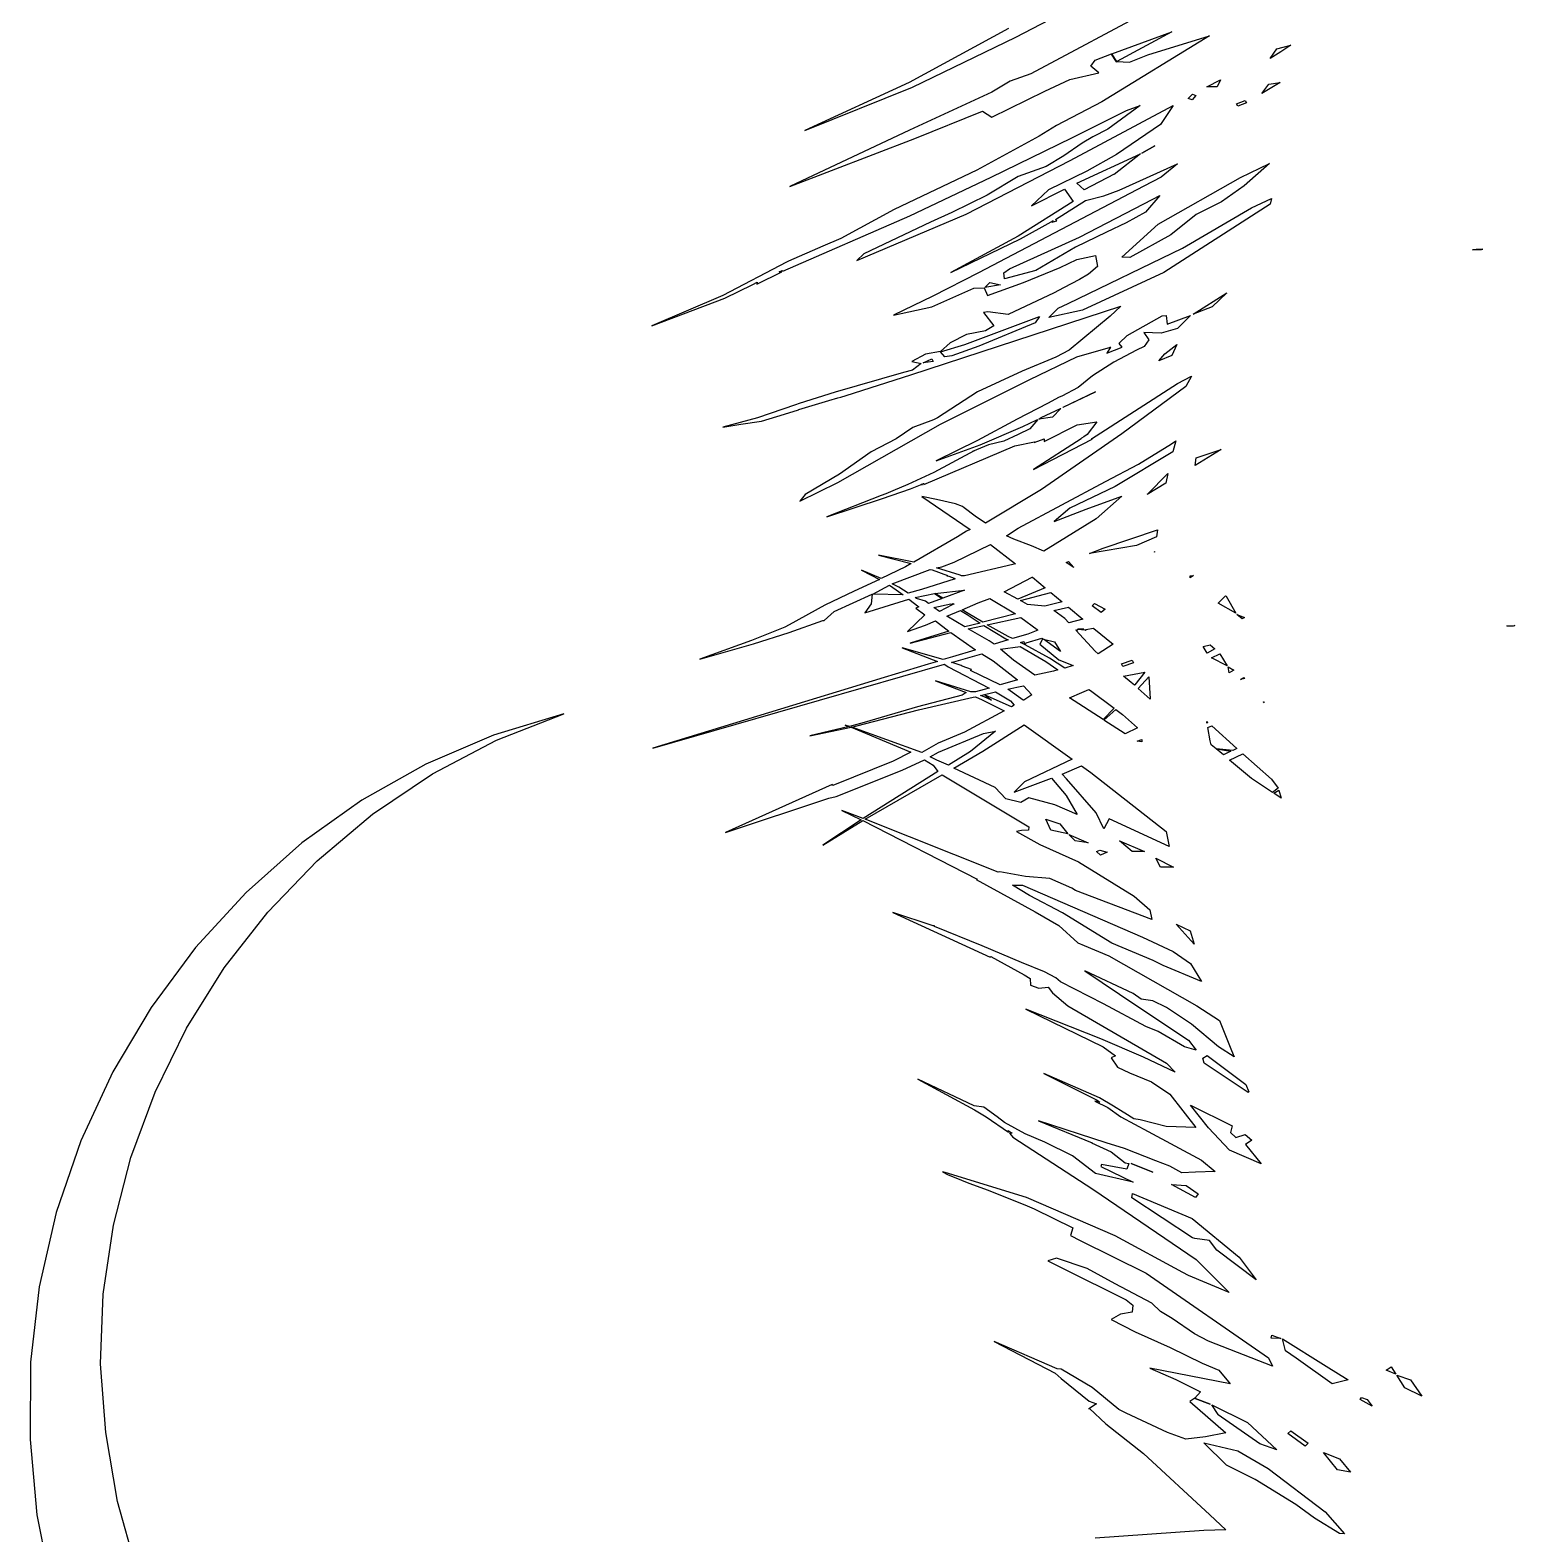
# Model space of a CAD drawing. Extents: x 0 to 162, y 0 to 352.
# Drawn here: x 0.02 to 30.66, y 215.37 to 246.39 of the extents above; entities that cross this region are included whole.
import ezdxf

# ---------------------------------------------------------------- set-up
doc = ezdxf.new("R2010")
doc.units = 0

msp = doc.modelspace()

# ---------------------------------------------------------------- linework, layer by layer
at = {"layer": 'Layer 1'}
for p, q in [((20.361506, 246.251085), (21.409136, 246.788585)), ((23.221286, 246.853017), (20.671916, 245.491377)), ((20.213736, 246.429639), (18.163576, 245.312239)), ((18.227376, 245.217845), (20.361506, 246.251085)), ((24.356171, 246.274557), (22.137171, 244.913107)), ((22.340451, 245.903599), (23.585001, 246.359825)), ((23.585001, 246.359825), (22.4433, 245.745)), ((23.089451, 245.886502), (24.356171, 246.274557)), ((25.751588, 246.005878), (26.03461, 246.086345)), ((26.03461, 246.086345), (25.8278, 245.943)), ((21.913251, 245.64712), (22.002307, 245.773007)), ((22.002307, 245.773007), (22.337169, 245.907929)), ((22.337169, 245.907929), (22.327274, 245.896685)), ((22.327274, 245.896685), (22.430522, 245.738697)), ((22.443248, 245.745419), (22.340451, 245.903599)), ((22.708587, 245.732691), (23.089451, 245.886502)), ((25.611534, 245.811139), (25.751588, 246.005878)), ((25.827795, 245.942525), (25.611534, 245.811139)), ((25.8278, 245.943), (25.827795, 245.942525)), ((20.671916, 245.491377), (20.243646, 245.342412)), ((21.477541, 245.372667), (22.072786, 245.51174)), ((22.072786, 245.51174), (21.913251, 245.64712)), ((22.430522, 245.738697), (22.444204, 245.743292)), ((22.4433, 245.745), (22.443248, 245.745419)), ((22.444204, 245.743292), (22.708587, 245.732691)), ((18.163576, 245.312239), (16.005286, 244.325309)), ((16.005286, 244.325309), (18.227376, 245.217845)), ((19.863866, 244.595721), (20.962576, 245.131776)), ((20.243646, 245.342412), (19.86843, 245.112858)), ((20.962576, 245.131776), (21.477541, 245.372667)), ((24.305961, 245.223622), (24.5884, 245.365)), ((24.518747, 245.222087), (24.305961, 245.223622)), ((24.588465, 245.364733), (24.518747, 245.222087)), ((24.5884, 245.365), (24.588465, 245.364733)), ((25.817, 245.314564), (25.43922, 245.089052)), ((25.43922, 245.089052), (25.581349, 245.28021)), ((25.581349, 245.28021), (25.817, 245.315)), ((25.817, 245.315), (25.817, 245.314564)), ((19.86843, 245.112858), (18.16611, 244.328845)), ((22.137171, 244.913107), (21.20101, 244.428611)), ((21.4844, 243.704), (23.606, 244.841)), ((22.928356, 244.839095), (22.261465, 244.349203)), ((22.645663, 244.734563), (22.928356, 244.839095)), ((23.606, 244.841), (23.347016, 244.447512)), ((23.915659, 244.985218), (24.0054, 245.07)), ((24.00387, 244.953417), (23.915659, 244.985218)), ((24.077564, 245.042785), (24.00387, 244.953417)), ((24.0054, 245.07), (24.005414, 245.06919)), ((24.005414, 245.06919), (24.077564, 245.042785)), ((24.916382, 244.874238), (25.095122, 244.94202)), ((24.942273, 244.827691), (24.916382, 244.874238)), ((25.122105, 244.8921), (24.942273, 244.827691)), ((25.095122, 244.94202), (25.1222, 244.892)), ((25.1222, 244.892), (25.122105, 244.8921)), ((18.27828, 244.154862), (19.67594, 244.71877)), ((19.67594, 244.71877), (19.863866, 244.595721)), ((21.518873, 244.17085), (22.645663, 244.734563)), ((18.16611, 244.328845), (15.69589, 243.170065)), ((20.843598, 244.209107), (19.555738, 243.506329)), ((21.20101, 244.428611), (20.843598, 244.209107)), ((22.261465, 244.349203), (21.950174, 244.194974)), ((23.347016, 244.447512), (22.436492, 243.827067)), ((15.69589, 243.170065), (18.27828, 244.154862)), ((19.855743, 243.357531), (21.518873, 244.17085)), ((21.731734, 244.059248), (21.351127, 243.796923)), ((21.950174, 244.194974), (21.731734, 244.059248)), ((22.9621, 243.858), (23.22841, 244.004132)), ((23.22841, 244.004132), (22.9621, 243.858)), ((19.334312, 242.59491), (21.4844, 243.704)), ((20.991531, 243.5824), (20.41047, 243.375813)), ((21.351127, 243.796923), (20.991531, 243.5824)), ((21.621835, 243.234538), (22.935575, 243.840429)), ((22.436492, 243.827067), (21.828445, 243.483693)), ((22.935575, 243.840429), (22.3939, 243.418)), ((22.496181, 243.094992), (23.699941, 243.6323)), ((22.9621, 243.858), (22.9621, 243.858)), ((23.699941, 243.6323), (23.358656, 243.357735)), ((24.999719, 243.35601), (25.59427, 243.643713)), ((25.59427, 243.643713), (25.072061, 243.178301)), ((19.555738, 243.506329), (17.851428, 242.689477)), ((18.176033, 242.560787), (19.855743, 243.357531)), ((20.41047, 243.375813), (19.772679, 242.986084)), ((21.828445, 243.483693), (21.033183, 243.097498)), ((22.393904, 243.418479), (21.774938, 243.099616)), ((22.3939, 243.418), (22.393904, 243.418479)), ((23.358656, 243.357735), (23.00105, 243.176266)), ((23.296433, 242.390105), (24.9997, 243.356)), ((24.9997, 243.356), (24.999719, 243.35601)), ((19.772679, 242.986084), (19.042497, 242.629217)), ((23.00105, 243.176266), (19.5921, 241.388)), ((20.685855, 242.770343), (21.36785, 243.115357)), ((21.033183, 243.097498), (20.685855, 242.770343)), ((21.36785, 243.115357), (21.543762, 242.857852)), ((21.774938, 243.099616), (21.621835, 243.234538)), ((21.803459, 242.876355), (22.176161, 242.971537)), ((22.176161, 242.971537), (22.496181, 243.094992)), ((23.335954, 242.982535), (23.038544, 242.635723)), ((23.188183, 242.905206), (23.335954, 242.982535)), ((25.072061, 243.178301), (24.607506, 242.847767)), ((17.851428, 242.689477), (16.749378, 242.092933)), ((21.543762, 242.857852), (20.413252, 242.139298)), ((21.178772, 242.488263), (21.803459, 242.876355)), ((21.676033, 242.1195), (23.188183, 242.905206)), ((25.611556, 242.80068), (23.4192, 241.394)), ((23.801233, 241.892145), (25.225103, 242.723774)), ((24.607506, 242.847767), (24.081225, 242.586764)), ((25.225103, 242.723774), (25.638347, 242.919989)), ((25.638347, 242.919989), (25.611556, 242.80068)), ((15.552973, 241.418007), (18.176033, 242.560787)), ((17.083632, 241.64063), (19.334312, 242.59491)), ((18.598926, 242.430499), (17.223436, 241.777415)), ((19.042497, 242.629217), (18.598926, 242.430499)), ((20.458742, 242.087516), (21.093902, 242.440237)), ((21.093902, 242.440237), (21.100582, 242.435033)), ((21.100582, 242.435033), (21.10945, 242.448783)), ((21.10945, 242.448783), (21.134505, 242.462725)), ((21.134505, 242.462725), (21.113305, 242.430086)), ((21.113305, 242.430086), (21.209226, 242.461246)), ((21.209226, 242.461246), (21.178772, 242.488263)), ((22.636549, 242.418627), (22.232876, 242.221997)), ((22.551282, 241.706281), (23.296433, 242.390105)), ((23.038544, 242.635723), (22.636549, 242.418627)), ((24.081225, 242.586764), (23.559594, 242.168539)), ((16.749378, 242.092933), (16.38188, 241.932891)), ((20.413252, 242.139298), (19.019582, 241.395175)), ((19.019582, 241.395175), (20.458742, 242.087516)), ((20.233793, 241.469308), (21.676033, 242.1195)), ((22.232876, 242.221997), (21.5935, 241.914)), ((23.559594, 242.168539), (22.716464, 241.70005)), ((16.38188, 241.932891), (15.671423, 241.62983)), ((17.223436, 241.777415), (17.083632, 241.64063)), ((21.593479, 241.913938), (20.773734, 241.435258)), ((21.442363, 240.751405), (23.801233, 241.892145)), ((21.5935, 241.914), (21.593479, 241.913938)), ((21.621092, 241.659352), (22.004803, 241.745285)), ((22.004803, 241.745285), (22.050632, 241.51925)), ((29.786492, 241.861823), (29.8713, 241.866)), ((29.860378, 241.864713), (29.786492, 241.861823)), ((29.972107, 241.869917), (29.860378, 241.864713)), ((29.8713, 241.866), (29.972107, 241.869917)), ((29.8713, 241.866), (29.8713, 241.866)), ((30.001532, 241.87117), (29.972107, 241.869917)), ((29.972107, 241.869917), (29.992602, 241.870947)), ((29.992602, 241.870947), (30.001532, 241.87117)), ((15.628955, 241.605737), (14.313925, 240.919181)), ((15.020485, 241.154651), (15.532865, 241.408239)), ((15.477225, 241.406185), (15.541537, 241.432366)), ((15.532865, 241.408239), (15.477225, 241.406185)), ((15.541537, 241.432366), (15.549696, 241.432784)), ((15.549696, 241.432784), (15.552973, 241.418007)), ((15.671423, 241.62983), (15.628955, 241.605737)), ((20.112943, 241.387818), (20.233793, 241.469308)), ((20.773734, 241.435258), (20.128939, 241.260021)), ((20.519898, 241.189088), (21.277706, 241.499213)), ((21.277706, 241.499213), (21.621092, 241.659352)), ((22.050632, 241.51925), (21.860305, 241.356197)), ((22.716464, 241.70005), (22.551282, 241.706281)), ((14.353645, 240.864507), (14.937083, 241.146557)), ((14.937083, 241.146557), (15.026265, 241.191659)), ((15.026265, 241.191659), (15.020485, 241.154651)), ((19.5921, 241.388), (18.651172, 240.904918)), ((20.046124, 241.135494), (19.723, 241.085)), ((19.723019, 241.08477), (19.824845, 241.187459)), ((19.77751, 240.919696), (20.519898, 241.189088)), ((19.824845, 241.187459), (20.046124, 241.135494)), ((20.128939, 241.260021), (20.112943, 241.387818)), ((21.676361, 241.245817), (21.349209, 241.077232)), ((21.860305, 241.356197), (21.676361, 241.245817)), ((23.419218, 241.393688), (21.738868, 240.615898)), ((23.4192, 241.394), (23.419218, 241.393688)), ((14.313925, 240.919181), (12.848555, 240.290611)), ((12.848555, 240.290611), (14.353645, 240.864507)), ((18.651172, 240.904918), (17.836761, 240.513132)), ((18.629328, 240.685254), (19.493083, 241.068943)), ((19.493083, 241.068943), (19.711718, 241.075818)), ((19.711718, 241.075818), (19.77751, 240.919696)), ((19.723, 241.085), (19.723019, 241.08477)), ((21.155695, 240.974176), (20.206105, 240.526431)), ((21.349209, 241.077232), (21.155695, 240.974176)), ((24.0241, 240.535), (24.715411, 240.974846)), ((24.715411, 240.974846), (24.414765, 240.68418)), ((17.836761, 240.513132), (18.629328, 240.685254)), ((18.197571, 239.278596), (22.528031, 240.698036)), ((19.311314, 239.910212), (20.849544, 240.482245)), ((19.786757, 240.582777), (19.694752, 240.565945)), ((19.694752, 240.565945), (19.909599, 240.289483)), ((20.206105, 240.526431), (19.786757, 240.582777)), ((20.849544, 240.482245), (20.7645, 240.356)), ((21.0464, 240.464345), (21.236832, 240.655356)), ((21.738868, 240.615898), (21.0464, 240.464345)), ((21.236832, 240.655356), (21.442363, 240.751405)), ((22.307531, 240.488909), (21.463123, 239.789698)), ((22.528031, 240.698036), (22.307531, 240.488909)), ((22.657009, 240.095469), (23.384941, 240.501002)), ((23.384941, 240.501002), (23.466472, 240.504535)), ((23.466472, 240.504535), (23.488638, 240.329075)), ((23.488638, 240.329075), (23.969474, 240.506818)), ((23.969474, 240.506818), (23.697316, 240.240155)), ((24.414765, 240.68418), (24.0241, 240.535)), ((24.0241, 240.535), (24.0241, 240.535)), ((19.738826, 240.189063), (19.347258, 240.113107)), ((20.764548, 240.355248), (19.597668, 239.87133)), ((19.909599, 240.289483), (19.738826, 240.189063)), ((20.7645, 240.356), (20.764548, 240.355248)), ((23.697316, 240.240155), (23.360296, 240.139582)), ((19.004984, 239.942994), (18.804849, 239.763388)), ((18.810308, 239.755554), (19.311314, 239.910212)), ((19.347258, 240.113107), (19.004984, 239.942994)), ((19.597668, 239.87133), (19.043336, 239.674088)), ((21.62275, 239.65523), (22.318622, 239.854561)), ((22.318622, 239.854561), (22.302177, 239.844183)), ((22.496326, 239.931475), (22.657009, 240.095469)), ((22.510011, 239.937097), (22.496326, 239.931475)), ((22.496648, 239.931249), (22.510011, 239.937097)), ((22.555562, 239.848756), (22.496648, 239.931249)), ((23.013458, 239.866615), (22.85118, 239.790962)), ((23.360296, 240.139582), (23.001639, 240.156567)), ((23.001639, 240.156567), (23.10633, 240.001617)), ((23.10633, 240.001617), (23.013458, 239.866615)), ((23.437401, 239.717722), (23.682251, 239.909599)), ((23.682251, 239.909599), (23.583769, 239.6772)), ((18.496467, 239.707304), (18.214345, 239.556573)), ((18.214345, 239.556573), (18.407924, 239.517511)), ((18.44744, 239.52838), (18.630038, 239.614218)), ((18.654645, 239.558964), (18.4475, 239.529)), ((18.804849, 239.763388), (18.496467, 239.707304)), ((18.630038, 239.614218), (18.654645, 239.558964)), ((18.894223, 239.654034), (18.810308, 239.755554)), ((19.043336, 239.674088), (18.894223, 239.654034)), ((21.187305, 239.644207), (20.489697, 239.357145)), ((20.649967, 239.188153), (21.62275, 239.65523)), ((21.463123, 239.789698), (21.187305, 239.644207)), ((22.315924, 239.850418), (22.240884, 239.726523)), ((22.240884, 239.726523), (22.555562, 239.848756)), ((22.302177, 239.844183), (22.315924, 239.850418)), ((22.85118, 239.790962), (22.381668, 239.541845)), ((23.583769, 239.6772), (23.3105, 239.569)), ((23.3105, 239.569), (23.310511, 239.568283)), ((23.310511, 239.568283), (23.437401, 239.717722)), ((18.042096, 239.331865), (16.636086, 238.920354)), ((16.863071, 238.857255), (18.197571, 239.278596)), ((18.231563, 239.378446), (18.042096, 239.331865)), ((18.407924, 239.517511), (18.231563, 239.378446)), ((18.4475, 239.529), (18.44744, 239.52838)), ((20.489697, 239.357145), (19.574, 238.928742)), ((21.946941, 239.260949), (21.648443, 239.020019)), ((22.381668, 239.541845), (21.946941, 239.260949)), ((23.696781, 239.101728), (23.989304, 239.255313)), ((23.989304, 239.255313), (23.87295, 239.04291)), ((19.574, 238.928742), (18.744647, 238.396859)), ((18.807337, 238.261756), (20.649967, 239.188153)), ((21.648443, 239.020019), (21.309469, 238.843348)), ((22.003511, 238.931207), (21.3301, 238.609)), ((21.336101, 238.613425), (22.003511, 238.931207)), ((21.921861, 237.964118), (23.696781, 239.101728)), ((23.87295, 239.04291), (22.54802, 238.064345)), ((15.811848, 238.662592), (15.031222, 238.394868)), ((15.88811, 238.68797), (15.811848, 238.662592)), ((15.884632, 238.565838), (16.50116, 238.754362)), ((16.636086, 238.920354), (15.88811, 238.68797)), ((16.50116, 238.754362), (16.692298, 238.805278)), ((16.692298, 238.805278), (16.748387, 238.822335)), ((16.748387, 238.822335), (16.863071, 238.857255)), ((21.017212, 238.69079), (20.392847, 238.365083)), ((21.259358, 238.819447), (21.017212, 238.69079)), ((21.309469, 238.843348), (21.259358, 238.819447)), ((21.330061, 238.608607), (21.336101, 238.613425)), ((15.031222, 238.394868), (14.674132, 238.295092)), ((14.684281, 238.264349), (15.1107, 238.326)), ((15.1107, 238.326), (15.590376, 238.470656)), ((15.590376, 238.470656), (15.873775, 238.562305)), ((15.873775, 238.562305), (15.884632, 238.565838)), ((18.66453, 238.356126), (18.235931, 238.19544)), ((18.744647, 238.396859), (18.66453, 238.356126)), ((20.392847, 238.365083), (19.568606, 237.922991)), ((20.504974, 238.218149), (20.793577, 238.355509)), ((20.815743, 238.356356), (20.65158, 238.165339)), ((20.793577, 238.355509), (20.815743, 238.356356)), ((20.83895, 238.36398), (20.887774, 238.399735)), ((20.839, 238.364), (20.83895, 238.36398)), ((21.118924, 238.405586), (20.839, 238.364)), ((20.887774, 238.399735), (21.281231, 238.587212)), ((21.293694, 238.588688), (21.118924, 238.405586)), ((21.281231, 238.587212), (21.293694, 238.588688)), ((21.3301, 238.609), (21.330061, 238.608607)), ((21.631411, 238.247457), (22.033013, 238.312086)), ((22.033013, 238.312086), (21.831275, 238.047063)), ((14.674132, 238.295092), (14.312541, 238.198656)), ((14.312541, 238.198656), (14.684281, 238.264349)), ((16.686957, 237.058486), (18.807337, 238.261756)), ((18.235931, 238.19544), (17.890469, 237.958091)), ((19.625852, 237.840048), (20.504974, 238.218149)), ((20.407368, 238.052914), (20.113496, 237.914651)), ((20.65158, 238.165339), (20.407368, 238.052914)), ((22.54802, 238.064345), (20.89453, 236.916935)), ((20.948516, 237.904052), (21.631411, 238.247457)), ((21.766513, 238.000516), (21.720768, 237.973307)), ((21.831275, 238.047063), (21.766513, 238.000516)), ((17.379365, 237.689949), (16.720221, 237.230049)), ((17.890469, 237.958091), (17.379365, 237.689949)), ((18.464232, 237.02173), (20.342012, 237.815516)), ((19.503331, 237.709966), (18.668874, 237.263474)), ((19.568606, 237.922991), (18.721237, 237.506857)), ((18.721237, 237.506857), (19.625852, 237.840048)), ((19.800929, 237.835882), (19.466132, 237.702673)), ((19.466132, 237.702673), (19.503331, 237.709966)), ((20.113496, 237.914651), (19.800929, 237.835882)), ((20.342012, 237.815516), (20.747226, 237.898656)), ((21.711644, 237.961033), (20.724214, 237.330374)), ((20.724214, 237.330374), (21.935224, 237.951878)), ((20.742214, 237.887861), (20.944147, 237.959754)), ((20.747226, 237.898656), (20.742214, 237.887861)), ((20.944147, 237.959754), (20.948516, 237.904052)), ((21.720768, 237.973307), (21.711644, 237.961033)), ((21.935224, 237.951878), (21.921861, 237.964118)), ((23.6049, 237.694478), (22.41014, 236.976762)), ((22.892385, 237.441339), (23.571874, 237.859338)), ((23.571874, 237.859338), (23.661307, 237.918094)), ((23.661307, 237.918094), (23.6049, 237.694478)), ((24.60175, 237.739504), (24.064763, 237.413992)), ((24.083779, 237.568413), (24.6017, 237.74)), ((24.6017, 237.74), (24.60175, 237.739504)), ((22.21341, 237.080521), (22.892385, 237.441339)), ((24.064763, 237.413992), (24.083779, 237.568413)), ((16.720221, 237.230049), (16.015435, 236.814889)), ((18.668874, 237.263474), (18.132531, 237.0157)), ((20.4115, 236.115), (22.21341, 237.080521)), ((23.070909, 236.811631), (23.499886, 237.247557)), ((23.499886, 237.247557), (23.4578, 237.046)), ((15.901587, 236.678104), (16.686957, 237.058486)), ((16.015435, 236.814889), (15.901587, 236.678104)), ((17.580892, 236.790191), (16.464572, 236.353495)), ((17.679387, 236.828644), (17.580892, 236.790191)), ((17.613782, 236.732624), (18.185846, 236.930702)), ((17.823433, 236.888297), (17.679387, 236.828644)), ((18.132531, 237.0157), (17.823433, 236.888297)), ((18.185846, 236.930702), (18.395294, 237.013839)), ((18.395294, 237.013839), (18.436287, 237.017181)), ((18.412064, 237.020488), (18.456203, 237.037932)), ((18.436287, 237.017181), (18.412064, 237.020488)), ((18.722859, 236.707037), (18.419544, 236.768136)), ((18.419544, 236.768136), (19.423034, 236.089065)), ((18.456203, 237.037932), (18.463205, 237.037086)), ((18.463205, 237.037086), (18.464232, 237.02173)), ((20.89453, 236.916935), (19.73504, 236.218365)), ((22.41014, 236.976762), (21.478669, 236.527182)), ((21.812374, 236.506814), (22.552642, 236.781187)), ((22.552642, 236.781187), (22.022082, 236.307054)), ((23.45781, 237.046104), (23.070909, 236.811631)), ((23.4578, 237.046), (23.45781, 237.046104)), ((16.464572, 236.353495), (17.613782, 236.732624)), ((19.11543, 236.622035), (18.722859, 236.707037)), ((19.259538, 236.563601), (19.11543, 236.622035)), ((19.294105, 236.537614), (19.259538, 236.563601)), ((19.522956, 236.366554), (19.294105, 236.537614)), ((21.478669, 236.527182), (21.153061, 236.252422)), ((21.153061, 236.252422), (21.812374, 236.506814)), ((19.73504, 236.218365), (19.522956, 236.366554)), ((22.022082, 236.307054), (20.938532, 235.640446)), ((19.155699, 235.942098), (18.2577, 235.417704)), ((19.341376, 236.058709), (19.155699, 235.942098)), ((19.423034, 236.089065), (19.341376, 236.058709)), ((20.170506, 235.960336), (20.4115, 236.115)), ((20.319562, 235.889278), (20.170506, 235.960336)), ((20.688991, 235.756027), (20.319562, 235.889278)), ((20.4115, 236.115), (20.4115, 236.115)), ((22.162258, 235.705598), (23.2876, 236.084)), ((23.266621, 235.938691), (22.853956, 235.762974)), ((23.28763, 236.083668), (23.266621, 235.938691)), ((23.2876, 236.084), (23.28763, 236.083668)), ((18.2577, 235.417704), (17.531261, 235.562134)), ((17.531261, 235.562134), (18.205738, 235.389434)), ((19.086766, 235.41373), (19.842325, 235.780365)), ((19.842325, 235.780365), (20.358173, 235.380868)), ((20.938532, 235.640446), (20.688991, 235.756027)), ((22.853956, 235.762974), (21.884063, 235.59567)), ((21.884063, 235.59567), (22.162258, 235.705598)), ((23.218515, 235.631456), (23.227264, 235.635277)), ((23.226045, 235.624807), (23.218515, 235.631456)), ((23.227264, 235.635277), (23.226045, 235.624807)), ((17.585936, 235.078885), (17.177897, 235.254314)), ((17.177897, 235.254314), (17.546039, 235.060145)), ((18.082895, 235.321878), (17.585936, 235.078885)), ((17.813242, 234.968292), (18.595592, 235.267783)), ((18.205738, 235.389434), (18.082895, 235.321878)), ((18.595592, 235.267783), (18.633432, 235.255546)), ((18.633432, 235.255546), (18.949597, 235.137651)), ((18.726976, 235.296658), (18.8333, 235.318)), ((19.214043, 235.146189), (18.726976, 235.296658)), ((18.8333, 235.318), (18.83337, 235.317681)), ((18.83337, 235.317681), (19.086766, 235.41373)), ((20.302536, 235.369206), (19.301676, 235.132902)), ((20.358173, 235.380868), (20.302536, 235.369206)), ((21.4009, 235.407), (21.452236, 235.427173)), ((21.562486, 235.305775), (21.4009, 235.407)), ((21.4009, 235.407), (21.4009, 235.407)), ((21.452236, 235.427173), (21.562486, 235.305775)), ((17.546039, 235.060145), (17.023316, 234.819664)), ((17.40822, 234.757724), (17.752531, 234.938549)), ((17.752531, 234.938549), (17.893557, 234.84854)), ((17.94572, 234.898646), (17.813242, 234.968292)), ((18.143541, 234.778702), (17.94572, 234.898646)), ((19.110857, 235.070736), (18.418775, 234.854989)), ((18.949597, 235.137651), (18.939384, 235.131868)), ((18.939384, 235.131868), (18.980117, 235.126247)), ((18.980117, 235.126247), (19.09223, 235.084644)), ((19.09223, 235.084644), (19.110857, 235.070736)), ((19.242632, 235.135183), (19.214043, 235.146189)), ((19.301676, 235.132902), (19.242632, 235.135183)), ((20.123406, 234.806821), (20.699328, 235.108234)), ((20.699328, 235.108234), (20.703118, 235.105129)), ((20.703118, 235.105129), (20.966922, 234.887906)), ((23.956729, 235.131614), (24.026376, 235.142149)), ((23.958016, 235.091908), (23.956729, 235.131614)), ((24.026376, 235.142149), (23.958, 235.092)), ((23.958, 235.092), (23.958016, 235.091908)), ((17.023316, 234.819664), (16.423236, 234.529325)), ((16.612833, 234.399789), (17.399039, 234.753571)), ((17.243687, 234.368821), (18.151708, 234.655688)), ((17.399039, 234.753571), (17.379279, 234.557528)), ((18.040236, 234.738996), (17.4082, 234.758)), ((17.4082, 234.758), (17.40822, 234.757724)), ((17.893557, 234.84854), (18.040236, 234.738996)), ((18.418775, 234.854989), (18.1435, 234.779)), ((18.1435, 234.779), (18.143541, 234.778702)), ((18.151708, 234.655688), (18.35788, 234.491663)), ((18.282444, 234.688077), (18.686823, 234.770184)), ((18.312769, 234.668322), (18.282444, 234.688077)), ((18.498319, 234.610949), (18.312769, 234.668322)), ((18.558903, 234.564622), (18.4983, 234.611)), ((18.4983, 234.611), (18.498319, 234.610949)), ((18.843456, 234.668319), (18.558903, 234.564622)), ((18.686823, 234.770184), (18.843456, 234.668319)), ((18.694033, 234.771106), (19.304584, 234.836124)), ((18.8569, 234.673), (18.694033, 234.771106)), ((19.304584, 234.836124), (18.8569, 234.673)), ((18.8569, 234.673), (18.8569, 234.673)), ((19.58676, 234.573833), (19.824673, 234.665482)), ((19.824673, 234.665482), (20.354206, 234.348739)), ((20.40687, 234.652818), (20.123406, 234.806821)), ((20.966922, 234.887906), (20.4068, 234.653)), ((20.4068, 234.653), (20.40687, 234.652818)), ((20.456802, 234.626433), (21.081551, 234.792741)), ((20.6047, 234.546), (20.456802, 234.626433)), ((21.318883, 234.598389), (20.9622, 234.506)), ((21.081551, 234.792741), (21.318883, 234.598389)), ((24.536397, 234.568673), (24.691055, 234.722484)), ((24.691055, 234.722484), (24.7005, 234.715)), ((24.7005, 234.715), (24.900878, 234.361635)), ((24.7005, 234.715), (24.7005, 234.715)), ((16.423236, 234.529325), (15.68194, 234.122313)), ((16.405504, 234.210449), (16.612833, 234.399789)), ((17.379279, 234.557528), (17.243687, 234.368821)), ((18.484257, 234.332263), (18.126845, 233.986349)), ((18.35788, 234.491663), (18.295944, 234.469014)), ((18.295944, 234.469014), (18.484257, 234.332263)), ((18.6675, 234.483), (18.667551, 234.483159)), ((18.78828, 234.399186), (18.6675, 234.483)), ((18.667551, 234.483159), (19.018353, 234.554634)), ((19.051827, 234.532824), (18.78828, 234.399186)), ((18.9383, 234.301), (18.938357, 234.301273)), ((19.308748, 234.078845), (18.9383, 234.301)), ((18.938357, 234.301273), (19.223619, 234.421192)), ((19.018353, 234.554634), (19.051827, 234.532824)), ((19.051509, 234.555745), (19.0865, 234.557)), ((19.069433, 234.545145), (19.051509, 234.555745)), ((19.086589, 234.557224), (19.069433, 234.545145)), ((19.0865, 234.557), (19.086589, 234.557224)), ((19.223619, 234.421192), (19.357062, 234.334747)), ((19.25402, 234.433932), (19.5867, 234.574)), ((19.380975, 234.357476), (19.25402, 234.433932)), ((19.357062, 234.334747), (19.624978, 234.160568)), ((19.683068, 234.17559), (19.380975, 234.357476)), ((19.5867, 234.574), (19.58676, 234.573833)), ((20.354206, 234.348739), (19.683068, 234.17559)), ((19.767995, 234.124055), (20.466365, 234.274525)), ((20.466365, 234.274525), (20.805596, 234.024888)), ((20.962232, 234.505433), (20.6047, 234.546)), ((20.9622, 234.506), (20.962232, 234.505433)), ((21.143473, 234.420625), (21.4499, 234.489)), ((21.375987, 234.251461), (21.143473, 234.420625)), ((21.4499, 234.489), (21.44996, 234.488602)), ((21.44996, 234.488602), (21.743753, 234.243108)), ((21.935527, 234.517323), (21.984871, 234.563043)), ((22.126408, 234.37495), (21.935527, 234.517323)), ((21.984871, 234.563043), (22.2059, 234.444)), ((22.20595, 234.443728), (22.126408, 234.37495)), ((22.2059, 234.444), (22.20595, 234.443728)), ((24.900878, 234.361635), (24.536397, 234.568673)), ((25.030959, 234.248785), (24.9209, 234.337)), ((24.9209, 234.337), (24.920904, 234.336708)), ((24.920904, 234.336708), (25.083644, 234.273104)), ((25.083644, 234.273104), (25.030959, 234.248785)), ((15.595399, 234.077211), (14.90884, 233.801198)), ((14.94586, 233.727591), (15.687864, 233.966433)), ((15.68194, 234.122313), (15.595399, 234.077211)), ((15.687864, 233.966433), (16.382644, 234.212119)), ((16.382644, 234.212119), (16.405504, 234.210449)), ((18.126845, 233.986349), (18.495692, 234.115231)), ((18.977233, 233.993642), (18.184152, 233.745676)), ((18.184152, 233.745676), (19.017836, 233.963283)), ((18.495692, 234.115231), (18.705527, 234.203381)), ((18.705527, 234.203381), (18.977233, 233.993642)), ((19.017836, 233.963283), (19.526874, 233.609941)), ((19.624978, 234.160568), (19.308748, 234.078845)), ((19.3775, 234.039), (19.377557, 234.039591)), ((19.814959, 233.789734), (19.3775, 234.039)), ((19.377557, 234.039591), (19.677469, 234.104866)), ((19.677469, 234.104866), (19.702333, 234.110262)), ((19.702333, 234.110262), (20.157853, 233.836507)), ((20.201412, 233.884375), (19.767995, 234.124055)), ((20.813306, 234.015956), (20.607848, 233.933846)), ((20.805596, 234.024888), (20.813306, 234.015956)), ((21.45758, 234.16434), (21.375987, 234.251461)), ((21.743753, 234.243108), (21.45758, 234.16434)), ((21.599687, 234.009612), (21.610866, 234.016487)), ((22.001173, 233.579534), (21.599687, 234.009612)), ((21.610866, 234.016487), (21.607197, 234.006689)), ((21.607197, 234.006689), (21.637716, 234.00775)), ((21.616964, 234.014591), (21.638552, 234.030621)), ((21.637716, 234.00775), (21.616964, 234.014591)), ((21.638552, 234.030621), (21.78658, 234.022719)), ((21.639923, 234.031119), (21.766299, 234.035488)), ((21.766299, 234.035488), (21.639923, 234.031119)), ((21.78658, 234.022719), (21.800778, 234.01334)), ((21.800778, 234.01334), (21.816904, 234.013981)), ((21.807785, 234.02393), (21.967441, 234.056386)), ((21.816904, 234.013981), (21.807785, 234.02393)), ((21.967441, 234.056386), (21.974638, 234.050346)), ((21.974638, 234.050346), (22.37105, 233.725057)), ((30.497791, 234.100378), (30.5081, 234.102)), ((30.508199, 234.098899), (30.497791, 234.100378)), ((30.508058, 234.1016), (30.553289, 234.102627)), ((30.5081, 234.102), (30.508058, 234.1016)), ((30.625002, 234.098481), (30.508199, 234.098899)), ((30.553289, 234.102627), (30.662255, 234.106609)), ((30.662255, 234.106609), (30.625002, 234.098481)), ((14.90884, 233.801198), (13.84317, 233.416865)), ((13.84317, 233.416865), (14.94586, 233.727591)), ((18.862032, 233.406865), (18.016461, 233.650462)), ((18.016461, 233.650462), (18.747927, 233.36883)), ((19.913195, 233.722788), (19.814959, 233.789734)), ((20.204304, 233.811578), (19.913195, 233.722788)), ((20.042973, 233.619579), (20.4537, 233.677)), ((20.157853, 233.836507), (20.204304, 233.811578)), ((20.293995, 233.838215), (20.201412, 233.884375)), ((20.607848, 233.933846), (20.293995, 233.838215)), ((20.4537, 233.677), (20.45371, 233.676308)), ((20.45371, 233.676308), (20.980353, 233.368686)), ((20.457757, 233.756555), (20.530288, 233.777341)), ((20.542565, 233.714343), (20.457757, 233.756555)), ((20.530288, 233.777341), (20.5425, 233.715)), ((20.5425, 233.715), (20.542565, 233.714343)), ((20.553114, 233.709002), (20.575601, 233.754104)), ((21.053993, 233.436525), (20.553114, 233.709002)), ((20.575601, 233.754104), (20.901209, 233.851188)), ((20.912967, 233.826454), (20.8581, 233.725)), ((20.8581, 233.725), (21.247959, 233.404272)), ((20.8581, 233.725), (20.8581, 233.725)), ((20.901209, 233.851188), (20.912967, 233.826454)), ((21.284902, 233.571832), (20.9323, 233.826)), ((20.9323, 233.826), (20.932308, 233.825804)), ((20.932308, 233.825804), (21.160239, 233.770504)), ((21.160239, 233.770504), (21.284902, 233.571832)), ((22.37105, 233.725057), (22.059895, 233.525503)), ((24.228018, 233.674885), (24.374376, 233.707298)), ((24.310833, 233.539545), (24.228018, 233.674885)), ((24.374376, 233.707298), (24.469397, 233.629557)), ((18.747927, 233.36883), (18.552034, 233.309177)), ((19.053299, 233.46154), (18.862032, 233.406865)), ((19.034403, 233.348664), (19.658255, 233.527629)), ((19.04539, 233.344938), (19.034403, 233.348664)), ((19.231005, 233.283614), (19.04539, 233.344938)), ((19.517941, 233.602885), (19.053299, 233.46154)), ((19.526874, 233.609941), (19.517941, 233.602885)), ((19.658255, 233.527629), (19.892499, 233.381111)), ((19.892499, 233.381111), (20.394984, 232.987623)), ((20.313522, 233.390725), (20.042973, 233.619579)), ((20.757282, 233.083103), (20.313522, 233.390725)), ((20.980353, 233.368686), (21.227579, 233.191812)), ((21.37048, 233.227816), (21.053993, 233.436525)), ((21.247959, 233.404272), (21.546519, 233.284579)), ((22.059895, 233.525503), (22.001173, 233.579534)), ((22.543716, 233.315091), (22.759782, 233.394725)), ((22.789416, 233.339441), (22.5708, 233.264)), ((22.759782, 233.394725), (22.789416, 233.339441)), ((24.469397, 233.629557), (24.3108, 233.54)), ((24.3108, 233.54), (24.310833, 233.539545)), ((24.399431, 233.444973), (24.5711, 233.526)), ((24.726648, 233.275614), (24.399431, 233.444973)), ((24.5711, 233.526), (24.571104, 233.52586)), ((24.571104, 233.52586), (24.726648, 233.275614)), ((12.867998, 231.580634), (18.892428, 233.308334)), ((17.644078, 233.033164), (12.867998, 231.580634)), ((18.552034, 233.309177), (17.644078, 233.033164)), ((18.892428, 233.308334), (18.900204, 233.304992)), ((18.900204, 233.304992), (18.963873, 233.253882)), ((18.963873, 233.253882), (19.809766, 232.819051)), ((19.254198, 233.271566), (19.231005, 233.283614)), ((19.444698, 233.20462), (19.254198, 233.271566)), ((19.4274, 233.182), (19.427414, 233.182167)), ((20.035837, 232.886207), (19.4274, 233.182)), ((19.427414, 233.182167), (19.444698, 233.20462)), ((21.136732, 233.169965), (20.757282, 233.083103)), ((21.227579, 233.191812), (21.136732, 233.169965)), ((21.546519, 233.284579), (21.37048, 233.227816)), ((22.570829, 233.264206), (22.543716, 233.315091)), ((22.5708, 233.264), (22.570829, 233.264206)), ((22.587597, 233.066927), (23.0279, 233.148)), ((22.745641, 232.933066), (22.587597, 233.066927)), ((23.02789, 233.147366), (22.816506, 232.884428)), ((22.884296, 232.812086), (23.107107, 233.048839)), ((23.0279, 233.148), (23.02789, 233.147366)), ((23.107107, 233.048839), (23.135312, 232.599039)), ((24.7456, 233.255), (24.745571, 233.254218)), ((24.745571, 233.254218), (24.862566, 233.187272)), ((24.763224, 233.134683), (24.7456, 233.255)), ((24.862566, 233.187272), (24.763224, 233.134683)), ((25.001021, 232.997942), (25.067, 233.035)), ((25.067, 233.035), (25.067005, 233.034498)), ((25.067005, 233.034498), (25.08949, 233.013716)), ((19.431611, 232.738194), (18.701686, 232.968908)), ((18.701686, 232.968908), (19.340315, 232.724253)), ((19.340315, 232.724253), (19.256148, 232.669801)), ((19.528368, 232.741084), (19.431611, 232.738194)), ((19.710706, 232.78972), (19.528368, 232.741084)), ((19.630118, 232.663779), (19.9394, 232.738)), ((19.809766, 232.819051), (19.710706, 232.78972)), ((19.9394, 232.738), (19.939407, 232.738178)), ((19.939407, 232.738178), (20.248892, 232.553402)), ((20.394984, 232.987623), (20.035837, 232.886207)), ((20.19494, 232.796878), (20.380298, 232.836166)), ((20.51419, 232.56597), (20.19494, 232.796878)), ((20.380298, 232.836166), (20.521578, 232.861321)), ((20.521578, 232.861321), (20.6938, 232.68)), ((21.472954, 232.616509), (21.7277, 232.727)), ((21.727699, 232.727284), (21.871423, 232.791114)), ((21.7277, 232.727), (21.727699, 232.727284)), ((21.871423, 232.791114), (21.904254, 232.770512)), ((21.904254, 232.770512), (22.393438, 232.400313)), ((22.809953, 232.876943), (22.745641, 232.933066)), ((22.816506, 232.884428), (22.809953, 232.876943)), ((22.8843, 232.812), (22.884296, 232.812086)), ((23.135764, 232.591969), (22.8843, 232.812)), ((25.08949, 233.013716), (25.001021, 232.997942)), ((18.331682, 232.42932), (17.229182, 232.108177)), ((19.256148, 232.669801), (18.331682, 232.42932)), ((18.354401, 232.368204), (19.479771, 232.627606)), ((19.479771, 232.627606), (19.53117, 232.639877)), ((19.53117, 232.639877), (19.666027, 232.578779)), ((19.707343, 232.634482), (19.630118, 232.663779)), ((19.666027, 232.578779), (20.119558, 232.349507)), ((19.859678, 232.570877), (19.707343, 232.634482)), ((20.269966, 232.432035), (19.732466, 232.669593)), ((19.732466, 232.669593), (19.859678, 232.570877)), ((20.248892, 232.553402), (20.325925, 232.462777)), ((20.325925, 232.462777), (20.269966, 232.432035)), ((20.525112, 232.571979), (20.51419, 232.56597)), ((20.693881, 232.679627), (20.525112, 232.571979)), ((20.6938, 232.68), (20.693881, 232.679627)), ((22.1642, 232.168569), (21.472954, 232.616509)), ((23.135312, 232.599039), (23.135764, 232.591969)), ((25.464548, 232.52759), (25.474316, 232.53276)), ((25.4646, 232.528), (25.464548, 232.52759)), ((25.486649, 232.513036), (25.4646, 232.528)), ((25.474316, 232.53276), (25.486649, 232.513036)), ((11.03355, 232.28716), (9.580219, 231.843758)), ((9.643862, 231.739965), (11.03355, 232.28716)), ((17.229182, 232.108177), (16.930044, 232.02504)), ((17.241621, 232.077834), (18.354401, 232.368204)), ((20.119558, 232.349507), (19.302833, 231.910533)), ((22.393438, 232.400313), (22.1642, 232.168569)), ((22.181608, 232.157337), (22.4289, 232.374)), ((22.616631, 231.875287), (22.181608, 232.157337)), ((22.4289, 232.374), (22.428967, 232.373533)), ((22.428967, 232.373533), (22.565433, 232.270223)), ((22.565433, 232.270223), (22.870797, 231.999995)), ((24.307108, 232.096196), (24.301839, 232.125172)), ((24.301839, 232.125172), (24.325097, 232.104945)), ((24.325097, 232.104945), (24.307108, 232.096196)), ((9.580219, 231.843758), (8.187255, 231.247882)), ((16.921498, 232.022983), (16.110042, 231.835892)), ((16.110042, 231.835892), (16.961844, 232.008205)), ((16.930044, 232.02504), (16.84273, 232.051445)), ((16.84273, 232.051445), (16.921498, 232.022983)), ((16.961844, 232.008205), (18.195604, 231.493579)), ((16.975057, 232.011337), (17.241621, 232.077834)), ((18.421217, 231.486878), (16.975057, 232.011337)), ((19.302833, 231.910533), (18.76032, 231.67956)), ((18.766866, 231.493945), (19.695376, 231.880979)), ((19.940161, 231.926721), (19.425984, 231.510587)), ((19.678776, 231.513066), (20.533598, 232.060752)), ((19.695376, 231.880979), (19.940161, 231.926721)), ((20.533598, 232.060752), (21.521606, 231.353221)), ((22.870797, 231.999995), (22.616631, 231.875287)), ((24.323843, 232.002631), (24.404276, 232.03575)), ((24.373444, 231.726878), (24.323843, 232.002631)), ((24.404276, 232.03575), (24.92276, 231.573676)), ((8.325171, 231.048015), (9.643862, 231.739965)), ((18.195604, 231.493579), (17.833632, 231.309604)), ((18.76032, 231.67956), (18.4212, 231.487)), ((18.4212, 231.487), (18.421217, 231.486878)), ((18.594169, 231.400208), (18.766866, 231.493945)), ((19.425984, 231.510587), (18.971042, 231.227518)), ((19.079534, 231.164907), (19.678776, 231.513066)), ((22.869711, 231.722952), (22.9603, 231.759)), ((22.961007, 231.708819), (22.869711, 231.722952)), ((22.9603, 231.759), (22.960366, 231.758676)), ((22.960366, 231.758676), (22.961007, 231.708819)), ((24.394644, 231.649425), (24.373444, 231.726878)), ((24.4977, 231.566), (24.394644, 231.649425)), ((24.837953, 231.532107), (24.4977, 231.566)), ((24.4977, 231.566), (24.4977, 231.566)), ((24.646626, 231.441069), (24.498663, 231.565388)), ((24.498663, 231.565388), (24.8007, 231.514)), ((24.800629, 231.513828), (24.646626, 231.441069)), ((24.8007, 231.514), (24.800629, 231.513828)), ((24.894041, 231.559155), (24.837953, 231.532107)), ((24.92276, 231.573676), (24.894041, 231.559155)), ((8.187255, 231.247882), (6.866588, 230.505414)), ((17.833632, 231.309604), (16.583042, 230.809078)), ((18.013585, 231.122319), (18.477648, 231.338484)), ((18.477648, 231.338484), (18.656012, 231.227495)), ((18.729353, 231.327897), (18.594169, 231.400208)), ((18.656012, 231.227495), (18.755148, 231.09344)), ((18.971042, 231.227518), (18.7293, 231.328)), ((18.7293, 231.328), (18.729353, 231.327897)), ((21.521606, 231.353221), (20.540921, 230.883039)), ((21.317489, 231.043922), (21.719232, 231.210614)), ((21.719232, 231.210614), (21.909021, 231.074055)), ((24.77446, 231.332831), (25.049121, 231.459831)), ((25.229145, 230.953479), (24.77446, 231.332831)), ((25.049121, 231.459831), (25.6406, 230.938)), ((7.088713, 230.218006), (8.325171, 231.048015)), ((16.654095, 230.577721), (18.013585, 231.122319)), ((18.755148, 231.09344), (17.213058, 230.12959)), ((17.256273, 230.113827), (18.843593, 231.028977)), ((18.843593, 231.028977), (20.630273, 229.954807)), ((19.932556, 230.768102), (19.079534, 231.164907)), ((20.325303, 230.669157), (21.096334, 230.959109)), ((20.540921, 230.883039), (20.325303, 230.669157)), ((21.096334, 230.959109), (21.403304, 230.604576)), ((21.4057, 230.948514), (21.317489, 231.043922)), ((22.01837, 230.247212), (21.4057, 230.948514)), ((21.909021, 231.074055), (23.463311, 229.858475)), ((25.658836, 230.665003), (25.229145, 230.953479)), ((25.6406, 230.938), (25.64059, 230.93748)), ((25.64059, 230.93748), (25.776088, 230.75042)), ((16.572829, 230.8253), (14.368339, 229.8415)), ((16.500479, 230.54489), (16.654095, 230.577721)), ((16.583042, 230.809078), (16.572829, 230.8253)), ((20.154343, 230.530931), (19.932556, 230.768102)), ((20.631577, 230.555891), (20.463311, 230.456306)), ((21.166893, 230.408698), (20.631577, 230.555891)), ((21.403304, 230.604576), (21.625802, 230.209976)), ((25.776088, 230.75042), (25.658836, 230.665003)), ((25.687669, 230.646639), (25.790465, 230.713971)), ((25.840706, 230.548725), (25.687669, 230.646639)), ((25.790465, 230.713971), (25.8407, 230.549)), ((25.8407, 230.549), (25.840706, 230.548725)), ((6.866588, 230.505414), (5.63015, 229.62224)), ((14.368339, 229.8415), (16.500479, 230.54489)), ((17.213058, 230.12959), (16.771544, 230.290457)), ((16.771544, 230.290457), (17.16937, 230.101952)), ((20.463311, 230.456306), (20.154343, 230.530931)), ((21.1668, 230.408), (21.166893, 230.408698)), ((21.625802, 230.209976), (21.1668, 230.408)), ((22.176936, 229.914438), (22.01837, 230.247212)), ((5.94573, 229.25663), (7.088713, 230.218006)), ((17.16937, 230.101952), (16.378409, 229.57836)), ((16.378409, 229.57836), (17.206183, 230.084477)), ((17.206183, 230.084477), (19.566983, 228.875807)), ((19.998123, 229.017367), (17.256273, 230.113827)), ((20.630273, 229.954807), (20.624296, 229.884519)), ((21.0848, 229.883556), (20.983271, 230.114569)), ((20.983271, 230.114569), (21.269084, 230.014321)), ((21.269084, 230.014321), (21.4342, 229.811)), ((22.2886, 230.12), (22.176936, 229.914438)), ((23.527302, 229.546936), (22.2886, 230.12)), ((22.2886, 230.12), (22.2886, 230.12)), ((5.63015, 229.62224), (4.475626, 228.597816)), ((20.479609, 229.879958), (20.379511, 229.862289)), ((20.379511, 229.862289), (20.854756, 229.592287)), ((20.624296, 229.884519), (20.479609, 229.879958)), ((21.434296, 229.810932), (21.0848, 229.883556)), ((21.4342, 229.811), (21.434296, 229.810932)), ((21.588341, 229.665405), (21.455475, 229.798153)), ((21.455475, 229.798153), (21.8571, 229.628)), ((21.857091, 229.627897), (21.588341, 229.665405)), ((21.8571, 229.628), (21.857091, 229.627897)), ((22.76532, 229.448738), (22.502804, 229.666054)), ((22.502804, 229.666054), (23.0185, 229.444)), ((23.463311, 229.858475), (23.527302, 229.546936)), ((20.854756, 229.592287), (21.656701, 229.231435)), ((22.03, 229.443626), (22.096819, 229.473567)), ((22.108768, 229.370672), (22.03, 229.443626)), ((22.096819, 229.473567), (22.2501, 229.43)), ((22.250113, 229.430133), (22.108768, 229.370672)), ((22.2501, 229.43), (22.250113, 229.430133)), ((23.018587, 229.444044), (22.76532, 229.448738)), ((23.0185, 229.444), (23.018587, 229.444044)), ((23.348786, 229.125233), (23.25115, 229.311145)), ((23.25115, 229.311145), (23.6138, 229.125)), ((4.92739, 228.197647), (5.94573, 229.25663)), ((20.033203, 229.028986), (19.9981, 229.017)), ((19.9981, 229.017), (19.998123, 229.017367)), ((20.562866, 228.92696), (20.033203, 229.028986)), ((21.656701, 229.231435), (22.802501, 228.522457)), ((23.613831, 229.124695), (23.348786, 229.125233)), ((23.6138, 229.125), (23.613831, 229.124695)), ((19.566983, 228.875807), (19.546423, 228.868963)), ((19.546423, 228.868963), (20.763083, 228.198212)), ((20.647121, 228.536924), (20.296319, 228.754339)), ((20.296319, 228.754339), (20.497032, 228.749521)), ((20.497032, 228.749521), (22.976502, 227.675961)), ((21.061628, 228.889863), (20.562866, 228.92696)), ((21.52055, 228.691042), (21.061628, 228.889863)), ((21.596942, 228.643629), (21.52055, 228.691042)), ((4.475626, 228.597816), (3.435455, 227.462977)), ((21.32584, 228.182529), (20.647121, 228.536924)), ((23.166852, 228.040436), (21.596942, 228.643629)), ((22.802501, 228.522457), (23.126246, 228.239764)), ((4.025904, 227.042484), (4.92739, 228.197647)), ((18.656816, 227.91242), (17.820945, 228.187022)), ((17.820945, 228.187022), (19.835775, 227.264546)), ((20.763083, 228.198212), (21.252079, 227.919965)), ((22.3461, 227.555821), (21.32584, 228.182529)), ((23.126246, 228.239764), (23.166852, 228.040436)), ((18.681807, 227.91242), (18.656816, 227.91242)), ((18.686689, 227.902043), (18.681807, 227.91242)), ((19.669623, 227.498183), (18.686689, 227.902043)), ((21.252079, 227.919965), (21.644505, 227.559874)), ((24.044609, 227.531142), (23.670558, 227.946347)), ((23.670558, 227.946347), (23.9573, 227.807)), ((23.9573, 227.807), (23.957295, 227.806895)), ((23.957295, 227.806895), (24.044609, 227.531142)), ((3.435455, 227.462977), (2.517471, 226.227211)), ((20.480447, 227.157507), (19.669623, 227.498183)), ((21.644505, 227.559874), (21.770495, 227.508541)), ((21.770495, 227.508541), (22.283261, 227.293824)), ((23.199446, 227.200591), (22.3461, 227.555821)), ((22.976502, 227.675961), (23.606199, 227.379744)), ((19.835775, 227.264546), (19.848625, 227.277246)), ((19.848625, 227.277246), (20.534732, 226.903514)), ((20.951128, 226.964828), (20.480447, 227.157507)), ((22.283261, 227.293824), (24.100651, 226.263284)), ((23.3999, 227.095), (23.199446, 227.200591)), ((23.606199, 227.379744), (23.967033, 227.136347)), ((23.967033, 227.136347), (24.19394, 226.764921)), ((3.247997, 225.800737), (4.025904, 227.042484)), ((20.534732, 226.903514), (20.655911, 226.823907)), ((20.655911, 226.823907), (20.667853, 226.690693)), ((21.190198, 226.841985), (20.951128, 226.964828)), ((21.282395, 226.756534), (21.190198, 226.841985)), ((22.781556, 226.516047), (21.787121, 226.982297)), ((21.787121, 226.982297), (22.858271, 226.259374)), ((24.19394, 226.764921), (23.3999, 227.095)), ((23.3999, 227.095), (23.3999, 227.095)), ((20.667853, 226.690693), (20.837147, 226.625192)), ((20.837147, 226.625192), (21.031859, 226.647449)), ((21.031859, 226.647449), (21.120032, 226.529364)), ((21.120032, 226.529364), (21.435556, 226.259393)), ((22.173193, 226.304458), (21.282395, 226.756534)), ((22.95207, 226.396522), (22.781556, 226.516047)), ((2.517471, 226.227211), (1.72951, 224.9)), ((21.435556, 226.259393), (23.469906, 225.077933)), ((23.046645, 225.833668), (22.173193, 226.304458)), ((22.858271, 226.259374), (23.928711, 225.555151)), ((23.191009, 226.364937), (22.95207, 226.396522)), ((23.472997, 226.230656), (23.191009, 226.364937)), ((23.99031, 225.882721), (23.472997, 226.230656)), ((24.100651, 226.263284), (24.5674, 225.962)), ((22.119923, 225.579269), (20.571153, 226.194959)), ((20.571153, 226.194959), (22.166883, 225.41341)), ((24.5674, 225.962), (24.813342, 225.336898)), ((2.60039, 224.482), (3.247997, 225.800737)), ((23.303061, 225.72891), (23.046645, 225.833668)), ((23.841205, 225.413386), (23.303061, 225.72891)), ((24.546005, 225.413804), (23.99031, 225.882721)), ((22.998003, 225.20222), (22.119923, 225.579269)), ((22.166883, 225.41341), (22.421755, 225.229243)), ((24.080913, 225.347501), (23.841205, 225.413386)), ((23.928711, 225.555151), (24.080913, 225.347501)), ((24.865703, 225.211874), (24.546005, 225.413804)), ((24.813342, 225.336898), (24.865703, 225.211874)), ((22.421755, 225.229243), (22.327761, 225.192235)), ((22.327761, 225.192235), (22.459727, 224.997151)), ((22.459727, 224.997151), (22.704835, 224.87922)), ((23.650057, 224.894793), (22.998003, 225.20222)), ((23.469906, 225.077933), (23.650057, 224.894793)), ((24.222278, 225.18024), (24.313436, 225.238417)), ((24.2223, 225.18), (24.222278, 225.18024)), ((24.246173, 225.078823), (24.2223, 225.18)), ((25.158879, 224.47624), (24.246173, 225.078823)), ((24.313436, 225.238417), (25.105554, 224.63911)), ((1.72951, 224.9), (1.065368, 223.476502)), ((19.504494, 224.197509), (18.339414, 224.747698)), ((18.339414, 224.747698), (19.509434, 224.116235)), ((22.091138, 224.363149), (20.937238, 224.867626)), ((20.937238, 224.867626), (22.040378, 224.312213)), ((22.704835, 224.87922), (23.159492, 224.695751)), ((23.159492, 224.695751), (23.543209, 224.437929)), ((2.095507, 223.13136), (2.60039, 224.482)), ((22.377876, 224.188736), (22.091138, 224.363149)), ((23.543209, 224.437929), (24.07647, 223.751181)), ((25.105554, 224.63911), (25.169928, 224.485491)), ((25.169928, 224.485491), (25.158879, 224.47624)), ((19.698778, 224.173189), (19.504494, 224.197509)), ((19.509434, 224.116235), (19.747215, 223.968881)), ((19.974018, 223.970935), (19.698778, 224.173189)), ((22.09621, 224.273565), (21.991997, 224.295604)), ((21.991997, 224.295604), (22.258564, 224.161326)), ((22.040378, 224.312213), (22.09621, 224.273565)), ((22.258564, 224.161326), (22.529178, 223.974458)), ((22.574091, 224.069638), (22.377876, 224.188736)), ((22.614373, 224.045084), (22.574091, 224.069638)), ((22.79504, 223.929726), (22.614373, 224.045084)), ((24.340382, 223.74527), (23.970313, 224.215212)), ((23.970313, 224.215212), (24.829569, 223.788927)), ((19.747215, 223.968881), (20.209932, 223.653743)), ((20.126288, 223.856412), (19.974018, 223.970935)), ((20.554052, 223.621552), (20.126288, 223.856412)), ((22.225099, 223.433242), (20.829229, 223.88966)), ((20.829229, 223.88966), (21.940529, 223.432791)), ((22.529178, 223.974458), (23.092248, 223.671634)), ((22.92585, 223.912477), (22.79504, 223.929726)), ((23.466849, 223.770885), (22.92585, 223.912477)), ((24.07647, 223.751181), (23.466849, 223.770885)), ((24.3404, 223.745), (24.340382, 223.74527)), ((24.769157, 223.287077), (24.3404, 223.745)), ((24.829569, 223.788927), (24.794482, 223.64554)), ((1.065368, 223.476502), (0.557688, 221.994665)), ((20.209932, 223.653743), (20.202992, 223.686379)), ((20.202992, 223.686379), (20.284974, 223.635689)), ((20.284974, 223.635689), (20.230506, 223.635237)), ((20.230506, 223.635237), (20.300779, 223.550238)), ((20.300779, 223.550238), (21.949069, 222.480638)), ((20.963313, 223.449625), (20.554052, 223.621552)), ((21.528954, 223.168411), (20.963313, 223.449625)), ((21.940529, 223.432791), (21.920997, 223.432181)), ((21.920997, 223.432181), (22.330089, 223.246516)), ((22.606412, 223.317466), (22.225099, 223.433242)), ((23.092248, 223.671634), (24.194298, 223.077176)), ((24.794482, 223.64554), (24.902947, 223.543016)), ((24.902947, 223.543016), (25.092738, 223.60537)), ((25.092738, 223.60537), (25.235825, 223.490043)), ((25.235825, 223.490043), (25.101225, 223.398778)), ((1.738032, 221.738638), (2.095507, 223.13136)), ((22.005291, 222.803416), (21.528954, 223.168411)), ((22.330089, 223.246516), (22.619632, 223.021861)), ((23.252878, 223.065518), (22.606412, 223.317466)), ((25.427155, 223.003619), (24.769157, 223.287077)), ((25.101225, 223.398778), (25.427155, 223.003619)), ((18.90293, 222.823145), (18.850245, 222.834197)), ((18.850245, 222.834197), (18.967048, 222.77226)), ((20.58405, 222.307681), (18.90293, 222.823145)), ((22.786419, 222.625706), (22.005291, 222.803416)), ((22.130061, 222.986137), (22.115349, 222.949132)), ((22.115349, 222.949132), (22.786419, 222.625706)), ((22.652014, 222.891565), (22.130061, 222.986137)), ((22.619632, 223.021861), (22.694931, 223.007533)), ((22.694931, 223.007533), (22.652014, 222.891565)), ((22.7406, 223.008), (23.191752, 222.828845)), ((23.191752, 222.828845), (22.7406, 223.008)), ((22.7406, 223.008), (22.7406, 223.008)), ((23.542252, 222.950577), (23.252878, 223.065518)), ((23.788903, 222.816279), (23.542252, 222.950577)), ((24.069409, 222.830015), (23.788903, 222.816279)), ((24.47398, 222.844792), (24.069409, 222.830015)), ((24.194298, 223.077176), (24.47398, 222.844792)), ((18.967048, 222.77226), (19.092919, 222.726515)), ((19.092919, 222.726515), (19.391792, 222.603867)), ((19.391792, 222.603867), (19.787944, 222.459821)), ((21.949069, 222.480638), (24.086669, 221.028758)), ((24.06731, 222.30539), (23.574398, 222.573724)), ((23.574398, 222.573724), (23.877026, 222.551941)), ((23.877026, 222.551941), (24.1277, 222.381)), ((19.787944, 222.459821), (20.598116, 222.134137)), ((22.41487, 221.513254), (20.58405, 222.307681)), ((22.753703, 222.300052), (22.771178, 222.392339)), ((24.011173, 221.476328), (22.753703, 222.300052)), ((22.771178, 222.392339), (23.998558, 221.876234)), ((24.12764, 222.38085), (24.06731, 222.30539)), ((24.1277, 222.381), (24.12764, 222.38085)), ((0.557688, 221.994665), (0.210116, 220.467324)), ((20.598116, 222.134137), (20.740745, 222.069889)), ((20.740745, 222.069889), (21.539998, 221.684721)), ((23.998558, 221.876234), (24.969094, 221.075991)), ((1.530377, 220.315845), (1.738032, 221.738638)), ((21.539998, 221.684721), (21.492195, 221.522161)), ((21.492195, 221.522161), (21.690851, 221.419074)), ((21.690851, 221.419074), (23.050471, 220.747713)), ((23.80642, 220.758336), (22.41487, 221.513254)), ((24.055956, 221.462835), (24.011173, 221.476328)), ((24.356298, 221.421263), (24.055956, 221.462835)), ((24.51199, 221.21882), (24.356298, 221.421263)), ((21.199754, 221.056367), (21.023083, 221.003812)), ((21.023083, 221.003812), (21.32595, 220.849154)), ((21.837742, 220.844086), (21.199754, 221.056367)), ((24.086669, 221.028758), (24.763525, 220.34387)), ((24.512, 221.219), (24.51199, 221.21882)), ((25.321815, 220.604988), (24.512, 221.219)), ((24.969094, 221.075991), (25.321815, 220.604988)), ((21.32595, 220.849154), (22.64195, 220.192313)), ((22.412754, 220.529049), (21.837742, 220.844086)), ((23.050471, 220.747713), (25.574011, 218.997563)), ((23.925343, 220.698457), (23.80642, 220.758336)), ((24.763525, 220.34387), (23.925343, 220.698457)), ((0.210116, 220.467324), (0.0263, 218.90731)), ((1.474951, 218.87499), (1.530377, 220.315845)), ((23.165872, 220.124125), (22.412754, 220.529049)), ((22.64195, 220.192313), (22.773932, 220.087933)), ((22.773932, 220.087933), (22.76492, 219.942264)), ((23.348698, 219.951666), (23.165872, 220.124125)), ((22.520022, 219.899308), (22.329768, 219.787606)), ((22.329768, 219.787606), (22.824672, 219.533217)), ((22.76492, 219.942264), (22.520022, 219.899308)), ((23.588818, 219.811299), (23.348698, 219.951666)), ((24.05134, 219.493303), (23.588818, 219.811299)), ((22.824672, 219.533217), (23.545408, 219.209565)), ((24.335769, 219.343443), (24.05134, 219.493303)), ((25.829975, 219.401289), (25.6289, 219.403)), ((25.6289, 219.403), (25.628942, 219.40296)), ((25.628942, 219.40296), (25.645709, 219.464894)), ((25.645709, 219.464894), (25.829975, 219.401289)), ((25.92976, 219.140287), (25.86225, 219.38821)), ((25.86225, 219.38821), (26.76693, 218.828282)), ((21.214093, 218.77514), (19.912613, 219.333457)), ((19.912613, 219.333457), (21.173423, 218.684485)), ((23.545408, 219.209565), (24.2062, 218.889449)), ((25.656569, 218.830454), (24.335769, 219.343443)), ((26.14732, 218.99289), (25.92976, 219.140287)), ((0.0263, 218.90731), (0.018976, 217.31636)), ((1.581989, 217.46156), (1.474951, 218.87499)), ((21.300249, 218.764133), (21.214093, 218.77514)), ((21.935886, 218.384454), (21.300249, 218.764133)), ((24.784114, 218.460655), (23.126964, 218.783054)), ((23.126964, 218.783054), (23.66422, 218.550511)), ((24.2062, 218.889449), (24.549126, 218.747789)), ((25.574011, 218.997563), (25.656569, 218.830454)), ((26.1474, 218.993), (26.14732, 218.99289)), ((26.888554, 218.460781), (26.1474, 218.993)), ((26.76693, 218.828282), (27.21789, 218.546198)), ((28.004802, 218.742087), (28.110299, 218.812149)), ((28.110299, 218.812149), (28.2014, 218.665)), ((21.173423, 218.684485), (21.300762, 218.571667)), ((21.300762, 218.571667), (21.877454, 218.106252)), ((23.66422, 218.550511), (24.174204, 218.294576)), ((24.549126, 218.747789), (24.784114, 218.460655)), ((27.21789, 218.546198), (26.888554, 218.460781)), ((28.201468, 218.664572), (28.004802, 218.742087)), ((28.2014, 218.665), (28.201468, 218.664572)), ((28.387715, 218.378832), (28.227168, 218.643755)), ((28.227168, 218.643755), (28.50626, 218.545358)), ((28.50626, 218.545358), (28.7442, 218.207)), ((22.486469, 217.932278), (21.935886, 218.384454)), ((24.055346, 218.166529), (23.950749, 218.096916)), ((24.174204, 218.294576), (24.055346, 218.166529)), ((24.374171, 218.042341), (24.0664, 218.16)), ((24.0664, 218.16), (24.066422, 218.15998)), ((24.066422, 218.15998), (24.374171, 218.042341)), ((27.470194, 218.139312), (27.497948, 218.180463)), ((27.715558, 217.999409), (27.470194, 218.139312)), ((27.497948, 218.180463), (27.613597, 218.137415)), ((27.613597, 218.137415), (27.7155, 218)), ((28.744235, 218.206545), (28.387715, 218.378832)), ((28.7442, 218.207), (28.744235, 218.206545)), ((22.026639, 218.050355), (21.871671, 217.945368)), ((21.871671, 217.945368), (21.884777, 217.952627)), ((21.877454, 218.106252), (22.026639, 218.050355)), ((21.884777, 217.952627), (22.217841, 217.640029)), ((22.638544, 217.853928), (22.486469, 217.932278)), ((23.494715, 217.46044), (22.638544, 217.853928)), ((23.950749, 218.096916), (24.695451, 217.452761)), ((24.53839, 217.826371), (24.404304, 218.026537)), ((24.404304, 218.026537), (25.145627, 217.661899)), ((24.5384, 217.826), (24.53839, 217.826371)), ((25.400982, 217.223616), (24.5384, 217.826)), ((27.7155, 218), (27.715558, 217.999409)), ((22.217841, 217.640029), (22.997942, 217.028513)), ((25.145627, 217.661899), (25.751784, 217.100567)), ((0.018976, 217.31636), (0.155823, 215.76181)), ((1.82459, 216.033), (1.581989, 217.46156)), ((23.872807, 217.321678), (23.494715, 217.46044)), ((24.273148, 217.365673), (23.872807, 217.321678)), ((24.241755, 217.244147), (24.944866, 217.0771)), ((24.2418, 217.244), (24.241755, 217.244147)), ((24.712719, 216.781122), (24.2418, 217.244)), ((24.695451, 217.452761), (24.273148, 217.365673)), ((25.751784, 217.100567), (25.400982, 217.223616)), ((25.975007, 217.438951), (26.034372, 217.491345)), ((26.334606, 217.175598), (25.975007, 217.438951)), ((26.034372, 217.491345), (26.3929, 217.239)), ((26.392814, 217.23962), (26.334606, 217.175598)), ((26.3929, 217.239), (26.392814, 217.23962)), ((22.997942, 217.028513), (24.362702, 215.757073)), ((24.944866, 217.0771), (25.571825, 216.717668)), ((27.003727, 216.686031), (26.714827, 217.047856)), ((26.714827, 217.047856), (27.042149, 216.915196)), ((27.042149, 216.915196), (27.2672, 216.643)), ((25.304813, 216.488812), (24.712719, 216.781122)), ((25.571825, 216.717668), (26.746865, 215.823267)), ((27.267234, 216.642549), (27.003727, 216.686031)), ((27.2672, 216.643), (27.267234, 216.642549)), ((26.13927, 215.974604), (25.304813, 216.488812)), ((2.60777, 213.2677), (1.82459, 216.033)), ((26.525465, 215.692297), (26.13927, 215.974604)), ((0.155823, 215.76181), (0.767017, 212.68075)), ((24.362702, 215.757073), (24.697821, 215.449711)), ((27.038872, 215.374557), (26.525465, 215.692297)), ((26.746865, 215.823267), (27.144753, 215.36611)), ((24.243201, 215.437375), (22.000043, 215.279245)), ((24.697821, 215.449711), (24.243201, 215.437375)), ((27.144753, 215.36611), (27.038872, 215.374557))]:
    msp.add_line(p, q, dxfattribs=at)

doc.saveas('drawing.dxf')
